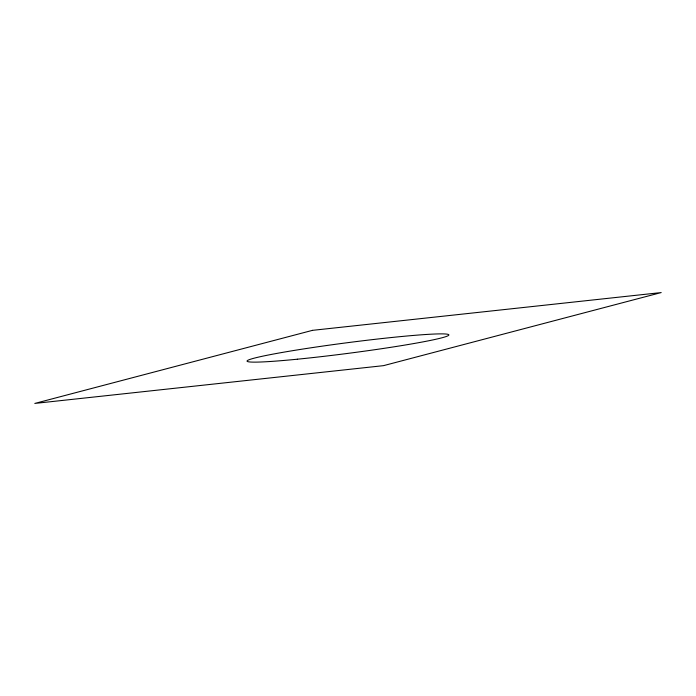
<?xml version="1.0" encoding="UTF-8"?>
<svg xmlns="http://www.w3.org/2000/svg" width="696" height="696" viewBox="0 0 696 696"><rect width="100%" height="100%" fill="white"/><g stroke="black" fill="none" stroke-linecap="round" stroke-linejoin="round"><path stroke-width="1.04" d="M312.487 330.348L34.8 403.428L383.513 365.652L661.2 292.572L312.487 330.348M297.34 359.206A101.712 5.324 -7.4 0 0 448.868 334.95A101.712 5.324 -7.4 0 0 297.792 349.844A101.712 5.324 -7.4 0 0 297.34 359.206"/></g></svg>
